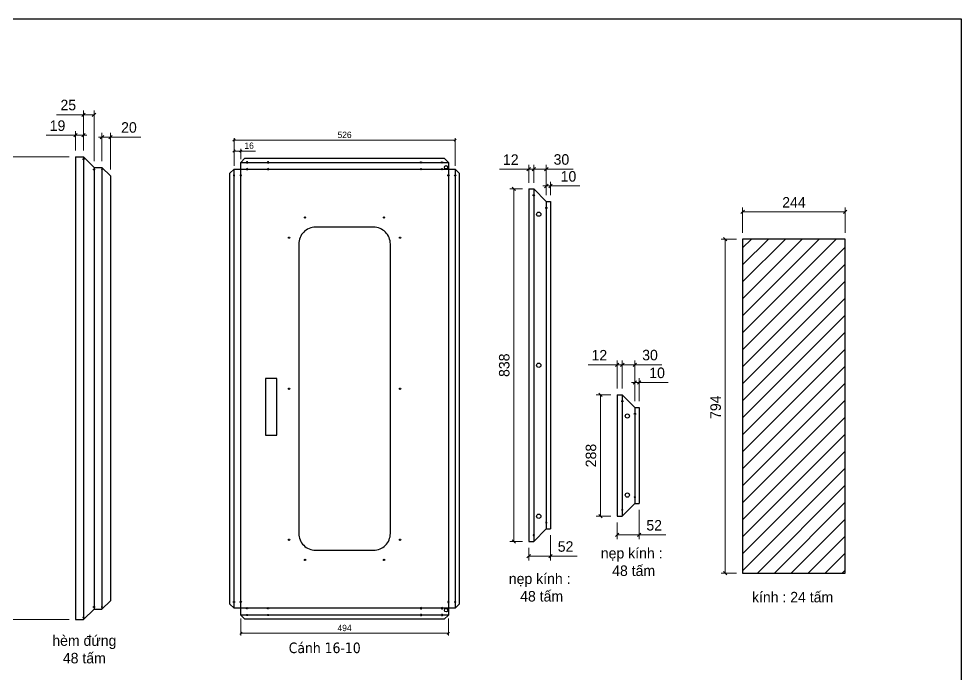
# Model space of a CAD drawing. Header units: millimetres. Extents: x 0 to 3564, y 0 to 2520.
# Drawn here: x 1322 to 3564, y 962 to 2520 of the extents above; entities that cross this region are included whole.
import ezdxf
from ezdxf.enums import TextEntityAlignment as Align

# ---------------------------------------------------------------- set-up
doc = ezdxf.new("R2010")
doc.units = ezdxf.units.MM
doc.layers.add('CNC', color=7, linetype='Continuous')
doc.layers.add('DIM', color=253, linetype='Continuous')
doc.styles.add('Tahoma (Input Text)', font='tahoma.ttf')
doc.dimstyles.new('Dim-15', dxfattribs={"dimtxt": 15, "dimasz": 5, "dimexe": 5, "dimexo": 8, "dimgap": 5, "dimtad": 1, "dimdec": 0, "dimtxsty": 'Standard', "dimblk": 'OBLIQUE', "dimcen": 10, "dimclrd": 5, "dimclre": 5, "dimclrt": 3, "dimazin": 3, "dimtfac": 1, "dimtdec": 0, "dimtmove": 0, "dimatfit": 3, "dimldrblk": 'OBLIQUE', "dimlwd": 9, "dimlwe": 9})
doc.dimstyles.new('Dim-25', dxfattribs={"dimtxt": 25, "dimasz": 8, "dimexe": 10, "dimexo": 15, "dimgap": 10, "dimtad": 1, "dimdec": 0, "dimtxsty": 'Standard', "dimblk": 'OBLIQUE', "dimcen": 10, "dimclrd": 5, "dimclre": 5, "dimclrt": 3, "dimazin": 3, "dimtfac": 1, "dimtdec": 0, "dimtmove": 0, "dimatfit": 3, "dimldrblk": 'OBLIQUE', "dimlwd": 9, "dimlwe": 9})

# ---------------------------------------------------------------- blocks, each defined once
blk = doc.blocks.new('*D20')
at = {"color": 0, "linetype": 'ByBlock', "lineweight": -2}
for p, q in [((1516, 2234.9), (1524, 2242.9)), ((1544, 2242.9), (1536, 2234.9))]:
    blk.add_line(p, q, dxfattribs=at)
at = {"layer": 'Defpoints', "color": 0, "transparency": 16777216}
for p in [(1540, 2238.9), (1520, 2166.8), (1540, 2146.8)]:
    blk.add_point(p, dxfattribs=at)
at = {"layer": 'DIM', "color": 5, "lineweight": 9, "transparency": 16777216}
for p, q in [((1520, 2181.8), (1520, 2248.9)), ((1540, 2161.8), (1540, 2248.9)), ((1520, 2238.9), (1512, 2238.9)), ((1520, 2238.9), (1540, 2238.9)), ((1540, 2238.9), (1612.1, 2238.9))]:
    blk.add_line(p, q, dxfattribs=at)
at = {"layer": 'DIM', "color": 3, "transparency": 16777216, "insert": (1584.1, 2261.7), "char_height": 25, "attachment_point": 5}
blk.add_mtext('20', dxfattribs=at)
blk = doc.blocks.new('_Oblique')
at = {"color": 0, "linetype": 'ByBlock', "lineweight": -2}
blk.add_line((-0.5, -0.5), (0.5, 0.5), dxfattribs=at)
blk = doc.blocks.new('*D21')
at = {"color": 0, "linetype": 'ByBlock', "lineweight": -2}
for p, q in [((1301, 2187.8), (1293, 2195.8)), ((1293, 1095.8), (1301, 1087.8))]:
    blk.add_line(p, q, dxfattribs=at)
at = {"layer": 'Defpoints', "color": 0, "transparency": 16777216}
for p in [(1457, 2191.8), (1297, 1091.8), (1457, 1091.8)]:
    blk.add_point(p, dxfattribs=at)
at = {"layer": 'DIM', "color": 5, "lineweight": 9, "transparency": 16777216}
for p, q in [((1442, 2191.8), (1287, 2191.8)), ((1297, 2191.8), (1297, 1091.8)), ((1442, 1091.8), (1287, 1091.8))]:
    blk.add_line(p, q, dxfattribs=at)
at = {"layer": 'DIM', "color": 3, "transparency": 16777216, "insert": (1274.2, 1641.8), "char_height": 25, "attachment_point": 5, "rotation": 90}
blk.add_mtext('1100', dxfattribs=at)
blk = doc.blocks.new('*D22')
at = {"color": 0, "linetype": 'ByBlock', "lineweight": -2}
for p, q in [((1480, 2296.2), (1472, 2288.2)), ((1497, 2288.2), (1505, 2296.2))]:
    blk.add_line(p, q, dxfattribs=at)
at = {"layer": 'Defpoints', "color": 0, "transparency": 16777216}
for p in [(1476, 2292.2), (1476, 2191.8), (1501, 2166.8)]:
    blk.add_point(p, dxfattribs=at)
at = {"layer": 'DIM', "color": 5, "lineweight": 9, "transparency": 16777216}
for p, q in [((1476, 2292.2), (1411.6, 2292.2)), ((1476, 2206.8), (1476, 2302.2)), ((1501, 2292.2), (1476, 2292.2)), ((1501, 2181.8), (1501, 2302.2))]:
    blk.add_line(p, q, dxfattribs=at)
at = {"layer": 'DIM', "color": 3, "transparency": 16777216, "insert": (1439.8, 2315), "char_height": 25, "attachment_point": 5}
blk.add_mtext('25', dxfattribs=at)
blk = doc.blocks.new('*D23')
at = {"color": 0, "linetype": 'ByBlock', "lineweight": -2}
for p, q in [((1453, 2239.2), (1461, 2247.2)), ((1480, 2247.2), (1472, 2239.2))]:
    blk.add_line(p, q, dxfattribs=at)
at = {"layer": 'Defpoints', "color": 0, "transparency": 16777216}
for p in [(1457, 2243.2), (1457, 2191.8), (1476, 2191.8)]:
    blk.add_point(p, dxfattribs=at)
at = {"layer": 'DIM', "color": 5, "lineweight": 9, "transparency": 16777216}
for p, q in [((1457, 2243.2), (1387.5, 2243.2)), ((1457, 2206.8), (1457, 2253.2)), ((1476, 2243.2), (1457, 2243.2)), ((1476, 2206.8), (1476, 2253.2)), ((1476, 2243.2), (1484, 2243.2))]:
    blk.add_line(p, q, dxfattribs=at)
at = {"layer": 'DIM', "color": 3, "transparency": 16777216, "insert": (1414.2, 2266), "char_height": 25, "attachment_point": 5}
blk.add_mtext('19', dxfattribs=at)
blk = doc.blocks.new('*D24')
at = {"color": 0, "linetype": 'ByBlock', "lineweight": -2}
for p, q in [((1852.6, 1061.8), (1847.6, 1056.8)), ((2341.6, 1056.8), (2346.6, 1061.8))]:
    blk.add_line(p, q, dxfattribs=at)
at = {"layer": 'Defpoints', "color": 0, "transparency": 16777216}
for p in [(1850.1, 1102.8), (2344.1, 1102.8), (2344.1, 1059.3)]:
    blk.add_point(p, dxfattribs=at)
at = {"layer": 'DIM', "color": 5, "lineweight": 9, "transparency": 16777216}
for p, q in [((1850.1, 1094.8), (1850.1, 1054.3)), ((2344.1, 1094.8), (2344.1, 1054.3)), ((1850.1, 1059.3), (2344.1, 1059.3))]:
    blk.add_line(p, q, dxfattribs=at)
at = {"layer": 'DIM', "color": 3, "transparency": 16777216, "insert": (2097.1, 1071.9), "char_height": 15, "attachment_point": 5}
blk.add_mtext('494', dxfattribs=at)
blk = doc.blocks.new('*D25')
at = {"color": 0, "linetype": 'ByBlock', "lineweight": -2}
for p, q in [((1836.6, 2208.3), (1831.6, 2203.3)), ((1847.6, 2203.3), (1852.6, 2208.3))]:
    blk.add_line(p, q, dxfattribs=at)
at = {"layer": 'Defpoints', "color": 0, "transparency": 16777216}
for p in [(1850.1, 2205.8), (1850.1, 2178.8), (1834.1, 2162.8)]:
    blk.add_point(p, dxfattribs=at)
at = {"layer": 'DIM', "color": 5, "lineweight": 9, "transparency": 16777216}
for p, q in [((1834.1, 2170.8), (1834.1, 2210.8)), ((1834.1, 2205.8), (1850.1, 2205.8)), ((1850.1, 2186.8), (1850.1, 2210.8)), ((1850.1, 2205.8), (1885.1, 2205.8))]:
    blk.add_line(p, q, dxfattribs=at)
at = {"layer": 'DIM', "color": 3, "transparency": 16777216, "insert": (1870.1, 2218.4), "char_height": 15, "attachment_point": 5}
blk.add_mtext('16', dxfattribs=at)
blk = doc.blocks.new('*D26')
at = {"color": 0, "linetype": 'ByBlock', "lineweight": -2}
for p, q in [((1836.6, 2234.1), (1831.6, 2229.1)), ((2357.6, 2229.1), (2362.6, 2234.1))]:
    blk.add_line(p, q, dxfattribs=at)
at = {"layer": 'Defpoints', "color": 0, "transparency": 16777216}
for p in [(1834.1, 2231.6), (1834.1, 2162.8), (2360.1, 2162.8)]:
    blk.add_point(p, dxfattribs=at)
at = {"layer": 'DIM', "color": 5, "lineweight": 9, "transparency": 16777216}
for p, q in [((1834.1, 2170.8), (1834.1, 2236.6)), ((2360.1, 2231.6), (1834.1, 2231.6)), ((2360.1, 2170.8), (2360.1, 2236.6))]:
    blk.add_line(p, q, dxfattribs=at)
at = {"layer": 'DIM', "color": 3, "transparency": 16777216, "insert": (2097.1, 2244.2), "char_height": 15, "attachment_point": 5}
blk.add_mtext('526', dxfattribs=at)
blk = doc.blocks.new('f3daunguoc')
at = {"layer": 'CNC', "color": 2, "lineweight": -3}
blk.add_circle((0, 0), 1.5, dxfattribs=at)
blk = doc.blocks.new('*D27')
at = {"color": 0, "linetype": 'ByBlock', "lineweight": -2}
for p, q in [((3048.2, 2065.2), (3040.2, 2057.2)), ((3284.2, 2057.2), (3292.2, 2065.2))]:
    blk.add_line(p, q, dxfattribs=at)
at = {"layer": 'Defpoints', "color": 0, "transparency": 16777216}
for p in [(3288.2, 2061.2), (3044.2, 1996.4), (3288.2, 1996.4)]:
    blk.add_point(p, dxfattribs=at)
at = {"layer": 'DIM', "color": 5, "lineweight": 9, "transparency": 16777216}
for p, q in [((3044.2, 2011.4), (3044.2, 2071.2)), ((3288.2, 2011.4), (3288.2, 2071.2)), ((3044.2, 2061.2), (3288.2, 2061.2))]:
    blk.add_line(p, q, dxfattribs=at)
at = {"layer": 'DIM', "color": 3, "transparency": 16777216, "insert": (3166.2, 2083.8), "char_height": 25, "attachment_point": 5}
blk.add_mtext('244', dxfattribs=at)
blk = doc.blocks.new('*D28')
at = {"color": 0, "linetype": 'ByBlock', "lineweight": -2}
for p, q in [((3006.7, 1992.4), (2998.7, 2000.4)), ((2998.7, 1206.4), (3006.7, 1198.4))]:
    blk.add_line(p, q, dxfattribs=at)
at = {"layer": 'Defpoints', "color": 0, "transparency": 16777216}
for p in [(3044.2, 1996.4), (3002.7, 1202.4), (3044.2, 1202.4)]:
    blk.add_point(p, dxfattribs=at)
at = {"layer": 'DIM', "color": 5, "lineweight": 9, "transparency": 16777216}
for p, q in [((3029.2, 1996.4), (2992.7, 1996.4)), ((3002.7, 1996.4), (3002.7, 1202.4)), ((3029.2, 1202.4), (2992.7, 1202.4))]:
    blk.add_line(p, q, dxfattribs=at)
at = {"layer": 'DIM', "color": 3, "transparency": 16777216, "insert": (2980, 1596.8), "char_height": 25, "attachment_point": 5, "rotation": 90}
blk.add_mtext('794', dxfattribs=at)
blk = doc.blocks.new('*D29')
at = {"color": 0, "linetype": 'ByBlock', "lineweight": -2}
for p, q in [((2783.9, 1651.7), (2791.9, 1659.7)), ((2801.9, 1659.7), (2793.9, 1651.7))]:
    blk.add_line(p, q, dxfattribs=at)
at = {"layer": 'Defpoints', "color": 0, "transparency": 16777216}
for p in [(2797.9, 1655.7), (2787.9, 1595.9), (2797.9, 1595.9)]:
    blk.add_point(p, dxfattribs=at)
at = {"layer": 'DIM', "color": 5, "lineweight": 9, "transparency": 16777216}
for p, q in [((2787.9, 1610.9), (2787.9, 1665.7)), ((2797.9, 1610.9), (2797.9, 1665.7)), ((2787.9, 1655.7), (2779.9, 1655.7)), ((2787.9, 1655.7), (2797.9, 1655.7)), ((2797.9, 1655.7), (2867.3, 1655.7))]:
    blk.add_line(p, q, dxfattribs=at)
at = {"layer": 'DIM', "color": 3, "transparency": 16777216, "insert": (2840.6, 1678.4), "char_height": 25, "attachment_point": 5}
blk.add_mtext('10', dxfattribs=at)
blk = doc.blocks.new('*D30')
at = {"color": 0, "linetype": 'ByBlock', "lineweight": -2}
for p, q in [((2761.9, 1701.8), (2753.9, 1693.8)), ((2783.9, 1693.8), (2791.9, 1701.8))]:
    blk.add_line(p, q, dxfattribs=at)
at = {"layer": 'Defpoints', "color": 0, "transparency": 16777216}
for p in [(2787.9, 1697.8), (2757.9, 1625.9), (2787.9, 1595.9)]:
    blk.add_point(p, dxfattribs=at)
at = {"layer": 'DIM', "color": 5, "lineweight": 9, "transparency": 16777216}
for p, q in [((2757.9, 1640.9), (2757.9, 1707.8)), ((2787.9, 1610.9), (2787.9, 1707.8)), ((2757.9, 1697.8), (2787.9, 1697.8)), ((2787.9, 1697.8), (2851.6, 1697.8))]:
    blk.add_line(p, q, dxfattribs=at)
at = {"layer": 'DIM', "color": 3, "transparency": 16777216, "insert": (2823.8, 1720.6), "char_height": 25, "attachment_point": 5}
blk.add_mtext('30', dxfattribs=at)
blk = doc.blocks.new('*D31')
at = {"color": 0, "linetype": 'ByBlock', "lineweight": -2}
for p, q in [((2741.9, 1693.8), (2749.9, 1701.8)), ((2761.9, 1701.8), (2753.9, 1693.8))]:
    blk.add_line(p, q, dxfattribs=at)
at = {"layer": 'Defpoints', "color": 0, "transparency": 16777216}
for p in [(2745.9, 1697.8), (2745.9, 1625.9), (2757.9, 1625.9)]:
    blk.add_point(p, dxfattribs=at)
at = {"layer": 'DIM', "color": 5, "lineweight": 9, "transparency": 16777216}
for p, q in [((2745.9, 1640.9), (2745.9, 1707.8)), ((2757.9, 1640.9), (2757.9, 1707.8)), ((2745.9, 1697.8), (2676.7, 1697.8)), ((2757.9, 1697.8), (2745.9, 1697.8)), ((2757.9, 1697.8), (2765.9, 1697.8))]:
    blk.add_line(p, q, dxfattribs=at)
at = {"layer": 'DIM', "color": 3, "transparency": 16777216, "insert": (2703.3, 1720.4), "char_height": 25, "attachment_point": 5}
blk.add_mtext('12', dxfattribs=at)
blk = doc.blocks.new('*D32')
at = {"color": 0, "linetype": 'ByBlock', "lineweight": -2}
for p, q in [((2710, 1621.9), (2702, 1629.9)), ((2702, 1341.9), (2710, 1333.9))]:
    blk.add_line(p, q, dxfattribs=at)
at = {"layer": 'Defpoints', "color": 0, "transparency": 16777216}
for p in [(2745.9, 1625.9), (2706, 1337.9), (2745.9, 1337.9)]:
    blk.add_point(p, dxfattribs=at)
at = {"layer": 'DIM', "color": 5, "lineweight": 9, "transparency": 16777216}
for p, q in [((2730.9, 1625.9), (2696, 1625.9)), ((2706, 1625.9), (2706, 1337.9)), ((2730.9, 1337.9), (2696, 1337.9))]:
    blk.add_line(p, q, dxfattribs=at)
at = {"layer": 'DIM', "color": 3, "transparency": 16777216, "insert": (2683.3, 1481.9), "char_height": 25, "attachment_point": 5, "rotation": 90}
blk.add_mtext('288', dxfattribs=at)
blk = doc.blocks.new('*D33')
at = {"color": 0, "linetype": 'ByBlock', "lineweight": -2}
for p, q in [((2749.9, 1297.2), (2741.9, 1289.2)), ((2793.9, 1289.2), (2801.9, 1297.2))]:
    blk.add_line(p, q, dxfattribs=at)
at = {"layer": 'Defpoints', "color": 0, "transparency": 16777216}
for p in [(2797.9, 1367.9), (2745.9, 1337.9), (2797.9, 1293.2)]:
    blk.add_point(p, dxfattribs=at)
at = {"layer": 'DIM', "color": 5, "lineweight": 9, "transparency": 16777216}
for p, q in [((2797.9, 1352.9), (2797.9, 1283.2)), ((2745.9, 1322.9), (2745.9, 1283.2)), ((2745.9, 1293.2), (2797.9, 1293.2)), ((2797.9, 1293.2), (2861.5, 1293.2))]:
    blk.add_line(p, q, dxfattribs=at)
at = {"layer": 'DIM', "color": 3, "transparency": 16777216, "insert": (2833.7, 1315.9), "char_height": 25, "attachment_point": 5}
blk.add_mtext('52', dxfattribs=at)
blk = doc.blocks.new('*D34')
at = {"color": 0, "linetype": 'ByBlock', "lineweight": -2}
for p, q in [((2573.1, 2118.7), (2581.1, 2126.7)), ((2591.1, 2126.7), (2583.1, 2118.7))]:
    blk.add_line(p, q, dxfattribs=at)
at = {"layer": 'Defpoints', "color": 0, "transparency": 16777216}
for p in [(2587.1, 2122.7), (2577.1, 2085.6), (2587.1, 2085.6)]:
    blk.add_point(p, dxfattribs=at)
at = {"layer": 'DIM', "color": 5, "lineweight": 9, "transparency": 16777216}
for p, q in [((2577.1, 2100.6), (2577.1, 2132.7)), ((2587.1, 2100.6), (2587.1, 2132.7)), ((2577.1, 2122.7), (2569.1, 2122.7)), ((2577.1, 2122.7), (2587.1, 2122.7)), ((2587.1, 2122.7), (2656.5, 2122.7))]:
    blk.add_line(p, q, dxfattribs=at)
at = {"layer": 'DIM', "color": 3, "transparency": 16777216, "insert": (2629.8, 2145.4), "char_height": 25, "attachment_point": 5}
blk.add_mtext('10', dxfattribs=at)
blk = doc.blocks.new('*D35')
at = {"color": 0, "linetype": 'ByBlock', "lineweight": -2}
for p, q in [((2551.1, 2166.8), (2543.1, 2158.8)), ((2573.1, 2158.8), (2581.1, 2166.8))]:
    blk.add_line(p, q, dxfattribs=at)
at = {"layer": 'Defpoints', "color": 0, "transparency": 16777216}
for p in [(2577.1, 2162.8), (2547.1, 2115.6), (2577.1, 2085.6)]:
    blk.add_point(p, dxfattribs=at)
at = {"layer": 'DIM', "color": 5, "lineweight": 9, "transparency": 16777216}
for p, q in [((2547.1, 2130.6), (2547.1, 2172.8)), ((2547.1, 2162.8), (2577.1, 2162.8)), ((2577.1, 2100.6), (2577.1, 2172.8)), ((2577.1, 2162.8), (2640.8, 2162.8))]:
    blk.add_line(p, q, dxfattribs=at)
at = {"layer": 'DIM', "color": 3, "transparency": 16777216, "insert": (2613, 2185.6), "char_height": 25, "attachment_point": 5}
blk.add_mtext('30', dxfattribs=at)
blk = doc.blocks.new('*D36')
at = {"color": 0, "linetype": 'ByBlock', "lineweight": -2}
for p, q in [((2531.1, 2158.8), (2539.1, 2166.8)), ((2551.1, 2166.8), (2543.1, 2158.8))]:
    blk.add_line(p, q, dxfattribs=at)
at = {"layer": 'Defpoints', "color": 0, "transparency": 16777216}
for p in [(2535.1, 2162.8), (2535.1, 2115.6), (2547.1, 2115.6)]:
    blk.add_point(p, dxfattribs=at)
at = {"layer": 'DIM', "color": 5, "lineweight": 9, "transparency": 16777216}
for p, q in [((2535.1, 2162.8), (2465.9, 2162.8)), ((2535.1, 2130.6), (2535.1, 2172.8)), ((2547.1, 2162.8), (2535.1, 2162.8)), ((2547.1, 2130.6), (2547.1, 2172.8)), ((2547.1, 2162.8), (2555.1, 2162.8))]:
    blk.add_line(p, q, dxfattribs=at)
at = {"layer": 'DIM', "color": 3, "transparency": 16777216, "insert": (2492.5, 2185.4), "char_height": 25, "attachment_point": 5}
blk.add_mtext('12', dxfattribs=at)
blk = doc.blocks.new('*D37')
at = {"color": 0, "linetype": 'ByBlock', "lineweight": -2}
for p, q in [((2503.9, 2111.6), (2495.9, 2119.6)), ((2495.9, 1281.6), (2503.9, 1273.6))]:
    blk.add_line(p, q, dxfattribs=at)
at = {"layer": 'Defpoints', "color": 0, "transparency": 16777216}
for p in [(2535.1, 2115.6), (2499.9, 1277.6), (2535.1, 1277.6)]:
    blk.add_point(p, dxfattribs=at)
at = {"layer": 'DIM', "color": 5, "lineweight": 9, "transparency": 16777216}
for p, q in [((2520.1, 2115.6), (2489.9, 2115.6)), ((2499.9, 2115.6), (2499.9, 1277.6)), ((2520.1, 1277.6), (2489.9, 1277.6))]:
    blk.add_line(p, q, dxfattribs=at)
at = {"layer": 'DIM', "color": 3, "transparency": 16777216, "insert": (2477.1, 1696.6), "char_height": 25, "attachment_point": 5, "rotation": 90}
blk.add_mtext('838', dxfattribs=at)
blk = doc.blocks.new('*D38')
at = {"color": 0, "linetype": 'ByBlock', "lineweight": -2}
for p, q in [((2539.1, 1246.7), (2531.1, 1238.7)), ((2583.1, 1238.7), (2591.1, 1246.7))]:
    blk.add_line(p, q, dxfattribs=at)
at = {"layer": 'Defpoints', "color": 0, "transparency": 16777216}
for p in [(2587.1, 1307.6), (2535.1, 1277.6), (2587.1, 1242.7)]:
    blk.add_point(p, dxfattribs=at)
at = {"layer": 'DIM', "color": 5, "lineweight": 9, "transparency": 16777216}
for p, q in [((2587.1, 1292.6), (2587.1, 1232.7)), ((2535.1, 1262.6), (2535.1, 1232.7)), ((2535.1, 1242.7), (2587.1, 1242.7)), ((2587.1, 1242.7), (2650.7, 1242.7))]:
    blk.add_line(p, q, dxfattribs=at)
at = {"layer": 'DIM', "color": 3, "transparency": 16777216, "insert": (2622.9, 1265.5), "char_height": 25, "attachment_point": 5}
blk.add_mtext('52', dxfattribs=at)
blk = doc.blocks.new('khungtenAsean2')
at = {"color": 7}
blk.add_lwpolyline([(0, 0), (2970, 0), (2970, -2100), (0, -2100)], close=True, dxfattribs=at)
at = {"color": 1, "style": 'Tahoma (Input Text)', "flags": 8}
for tag, p in [('#01', (137.1, -2021.3)), ('#03', (506.6, -2019.3)), ('#05', (1106.6, -2021.3)), ('#07', (1834.7, -2021.3)), ('#09', (2146.7, -2021.3)), ('#02', (98.5, -2081.3)), ('#04', (486.1, -2081.3)), ('#06', (1065.3, -2081.3)), ('#08', (1817.4, -2081.3)), ('#10', (2146.7, -2081.3))]:
    blk.add_attdef(tag, p, '', height=25, dxfattribs=at)
blk.add_attdef('#11', text='', height=25, dxfattribs=at).set_placement((2915, -2067.3), align=Align.CENTER)

msp = doc.modelspace()

# ---------------------------------------------------------------- hatches: boundary and pattern name
h = msp.add_hatch()
h.set_pattern_fill('ANSI31', scale=3, style=0)
h.set_pattern_definition([(45, (-333309.994, -72675.883), (-20.2055763, 20.2055763), [])])
h.paths.add_polyline_path([(3044.2, 1202.4), (3288.2, 1202.4), (3288.2, 1996.4), (3044.2, 1996.4)])

# ---------------------------------------------------------------- linework, layer by layer
at = {"color": 7}
for p, q in [((1457, 2191.8), (1457, 1091.8)), ((1457, 2191.8), (1476, 2191.8)), ((1476, 2191.8), (1476, 1091.8)), ((1476, 2191.8), (1501, 2166.8)), ((1501, 2166.8), (1501, 1116.8)), ((1501, 2166.8), (1520, 2166.8)), ((1520, 2166.8), (1520, 1116.8)), ((1520, 2166.8), (1540, 2146.8)), ((2360.1, 2162.8), (2360.1, 1118.8)), ((1540, 2146.8), (1540, 1136.8)), ((2535.1, 2115.6), (2547.1, 2115.6)), ((2547.1, 2115.6), (2577.1, 2085.6)), ((2577.1, 2085.6), (2587.1, 2085.6)), ((2745.9, 1625.9), (2757.9, 1625.9)), ((2787.9, 1595.9), (2757.9, 1625.9)), ((2787.9, 1595.9), (2797.9, 1595.9)), ((2757.9, 1337.9), (2787.9, 1367.9)), ((2787.9, 1367.9), (2797.9, 1367.9)), ((2745.9, 1337.9), (2757.9, 1337.9)), ((2577.1, 1307.6), (2547.1, 1277.6)), ((2577.1, 1307.6), (2587.1, 1307.6)), ((2535.1, 1277.6), (2547.1, 1277.6)), ((1520, 1116.8), (1540, 1136.8)), ((1476, 1091.8), (1501, 1116.8)), ((1501, 1116.8), (1520, 1116.8)), ((1457, 1091.8), (1476, 1091.8))]:
    msp.add_line(p, q, dxfattribs=at)
for points in [[(2370.1, 1191.8), (2370.1, 1128.8), (2360.1, 1118.8), (2344.1, 1118.8), (2344.1, 1102.8), (2334.1, 1092.8), (1860.1, 1092.8), (1850.1, 1102.8), (1850.1, 1118.8), (1834.1, 1118.8), (1824.1, 1128.8), (1824.1, 2152.8), (1834.1, 2162.8), (1850.1, 2162.8), (1850.1, 2178.8), (1860.1, 2188.8), (2334.1, 2188.8), (2344.1, 2178.8), (2344.1, 2162.8), (2360.1, 2162.8), (2370.1, 2152.8), (2370.1, 1128.8)], [(1850.1, 2178.8), (2344.1, 2178.8)], [(1834.1, 1118.8), (1834.1, 2162.8)], [(2535.1, 2115.6), (2535.1, 1277.6)], [(2547.1, 2115.6), (2547.1, 1277.6)], [(2577.1, 2085.6), (2577.1, 1307.6)], [(2587.1, 2085.6), (2587.1, 1307.6)], [(2745.9, 1625.9), (2745.9, 1337.9)], [(2757.9, 1625.9), (2757.9, 1337.9)], [(2787.9, 1595.9), (2787.9, 1367.9)], [(2797.9, 1595.9), (2797.9, 1367.9)], [(2360.1, 1191.8), (2360.1, 1118.8)], [(2344.1, 1102.8), (1850.1, 1102.8)]]:
    msp.add_lwpolyline(points, dxfattribs=at)
for points in [[(1850.1, 2162.8), (2344.1, 2162.8), (2344.1, 1118.8), (1850.1, 1118.8)], [(3044.2, 1202.4), (3288.2, 1202.4), (3288.2, 1996.4), (3044.2, 1996.4)]]:
    msp.add_lwpolyline(points, close=True, dxfattribs=at)
at = {"color": 2}
msp.add_lwpolyline([(2028.1, 1256.8), (2166.1, 1256.8, 0.414214), (2206.1, 1296.8), (2206.1, 1984.8, 0.414214), (2166.1, 2024.8), (2028.1, 2024.8, 0.414214), (1988.1, 1984.8), (1988.1, 1296.8, 0.414214)], format="xyb", close=True, dxfattribs=at)
msp.add_lwpolyline([(1908.6, 1530.3), (1935.6, 1530.3), (1935.6, 1665.3), (1908.6, 1665.3)], close=True, dxfattribs=at)
for centre, radius in [((1476, 2186.8), 1.5), ((1501, 2161.8), 1.5), ((1520, 2161.8), 1), ((2338.6, 2167.3), 4), ((2003.1, 2047.8), 1.5), ((2191.1, 2047.8), 1.5), ((2559.1, 2055.6), 5), ((1965.1, 1999.8), 1.5), ((2229.1, 1999.8), 1.5), ((2559.1, 1696.6), 5), ((1965.1, 1640.8), 1.5), ((2229.1, 1640.8), 1.5), ((2769.9, 1575.9), 5), ((2769.9, 1387.9), 5), ((2559.1, 1337.6), 5), ((1965.1, 1281.8), 1.5), ((2229.1, 1281.8), 1.5), ((2003.1, 1233.8), 1.5), ((2191.1, 1233.8), 1.5), ((1501, 1121.8), 1.5), ((1520, 1121.8), 1), ((2338.6, 1114.3), 4), ((1476, 1096.8), 1.5)]:
    msp.add_circle(centre, radius, dxfattribs=at)

# ---------------------------------------------------------------- block references
at = {"color": 7, "xscale": 1.199999999997089, "yscale": 1.199999999997089, "zscale": 1.199999999997089}
msp.add_blockref('khungtenAsean2', (0, 2520), dxfattribs=at)
at = {"lineweight": -3, "xscale": -1, "rotation": 180}
for p in [(1865.1, 2178.8), (1915.1, 2178.8), (1865.1, 2162.8), (1915.1, 2162.8), (1834.1, 2147.8), (1850.1, 2147.8)]:
    msp.add_blockref('f3daunguoc', p, dxfattribs=at)
at = {"lineweight": -3, "rotation": 180}
for p in [(2279.1, 2178.8), (2329.1, 2178.8), (2279.1, 2162.8), (2329.1, 2162.8), (2344.1, 2147.8), (2360.1, 2147.8), (2547.1, 2100.6), (2577.1, 2070.6), (2757.9, 1610.9), (2787.9, 1580.9)]:
    msp.add_blockref('f3daunguoc', p, dxfattribs=at)
at = {"lineweight": -3, "xscale": -1}
for p in [(2787.9, 1382.9), (2757.9, 1352.9), (2577.1, 1322.6), (2547.1, 1292.6), (2344.1, 1133.8), (2360.1, 1133.8), (2279.1, 1118.8), (2279.1, 1102.8), (2329.1, 1118.8), (2329.1, 1102.8)]:
    msp.add_blockref('f3daunguoc', p, dxfattribs=at)
at = {"lineweight": -3}
for p in [(1834.1, 1133.8), (1850.1, 1133.8), (1865.1, 1118.8), (1865.1, 1102.8), (1915.1, 1118.8), (1915.1, 1102.8)]:
    msp.add_blockref('f3daunguoc', p, dxfattribs=at)

# ---------------------------------------------------------------- texts
at = {"color": 2, "char_height": 25, "width": 775, "attachment_point": 5}
for s, insert in [('nẹp kính :\\P 48 tấm', (2780.2, 1228.8)), ('nẹp kính :\\P 48 tấm', (2561.3, 1168.1)), ('kính : 24 tấm', (3163, 1145.2)), ('hèm đứng\\P48 tấm', (1478, 1021)), ('{\\fTahoma|b0|i0|c0|p34;Cánh 16-10}', (2049.9, 1024.6))]:
    msp.add_mtext(s, dxfattribs=dict(at, insert=insert))

# ---------------------------------------------------------------- dimensions: what is measured, and where the dimension line sits
at = {"layer": 'DIM', "color": 7}
for base, p1, p2, picture, middle in [((1476, 2292.2), (1501, 2166.8), (1476, 2191.8), '*D22', (1439.8, 2315)), ((1457, 2243.2), (1476, 2191.8), (1457, 2191.8), '*D23', (1414.2, 2266)), ((1540, 2238.9), (1520, 2166.8), (1540, 2146.8), '*D20', (1584.1, 2261.7)), ((2535.1, 2162.8), (2547.1, 2115.6), (2535.1, 2115.6), '*D36', (2492.5, 2185.4)), ((2577.1, 2162.8), (2547.1, 2115.6), (2577.1, 2085.6), '*D35', (2613, 2185.6)), ((2587.1, 2122.7), (2577.1, 2085.6), (2587.1, 2085.6), '*D34', (2629.8, 2145.4)), ((3288.2, 2061.2), (3044.2, 1996.4), (3288.2, 1996.4), '*D27', (3166.2, 2083.8)), ((2745.9, 1697.8), (2757.9, 1625.9), (2745.9, 1625.9), '*D31', (2703.3, 1720.4)), ((2787.9, 1697.8), (2757.9, 1625.9), (2787.9, 1595.9), '*D30', (2823.8, 1720.6)), ((2797.9, 1655.7), (2787.9, 1595.9), (2797.9, 1595.9), '*D29', (2840.6, 1678.4)), ((2797.9, 1293.2), (2745.9, 1337.9), (2797.9, 1367.9), '*D33', (2833.7, 1315.9)), ((2587.1, 1242.7), (2535.1, 1277.6), (2587.1, 1307.6), '*D38', (2622.9, 1265.5))]:
    dim = msp.add_linear_dim(base=base, p1=p1, p2=p2, dimstyle='Dim-25', dxfattribs=at)
    dim.commit()
    dim.dimension.update_dxf_attribs({"geometry": picture, "text_midpoint": middle})
at = {"layer": 'DIM', "color": 0}
for base, p1, p2, picture, middle in [((1834.1, 2231.6), (2360.1, 2162.8), (1834.1, 2162.8), '*D26', (2097.1, 2244.2)), ((1850.1, 2205.8), (1834.1, 2162.8), (1850.1, 2178.8), '*D25', (1870.1, 2218.4)), ((2344.1, 1059.3), (1850.1, 1102.8), (2344.1, 1102.8), '*D24', (2097.1, 1071.9))]:
    dim = msp.add_linear_dim(base=base, p1=p1, p2=p2, dimstyle='Dim-15', dxfattribs=at)
    dim.commit()
    dim.dimension.update_dxf_attribs({"geometry": picture, "text_midpoint": middle})
at = {"layer": 'DIM', "color": 7}
for base, p1, p2, picture, middle in [((1297, 1091.8), (1457, 2191.8), (1457, 1091.8), '*D21', (1274.2, 1641.8)), ((2499.9, 1277.6), (2535.1, 2115.6), (2535.1, 1277.6), '*D37', (2477.1, 1696.6)), ((2706, 1337.9), (2745.9, 1625.9), (2745.9, 1337.9), '*D32', (2683.3, 1481.9))]:
    dim = msp.add_linear_dim(base=base, p1=p1, p2=p2, angle=90, dimstyle='Dim-25', dxfattribs=at)
    dim.commit()
    dim.dimension.update_dxf_attribs({"geometry": picture, "text_midpoint": middle})
dim = msp.add_linear_dim(base=(3002.7, 1202.4), p1=(3044.2, 1996.4), p2=(3044.2, 1202.4), angle=90, dimstyle='Dim-25', dxfattribs=at)
dim.commit()
dim.dimension.update_dxf_attribs({"geometry": '*D28', "text_midpoint": (3002.7, 1596.8), "dimtype": 160})

doc.saveas('drawing.dxf')
